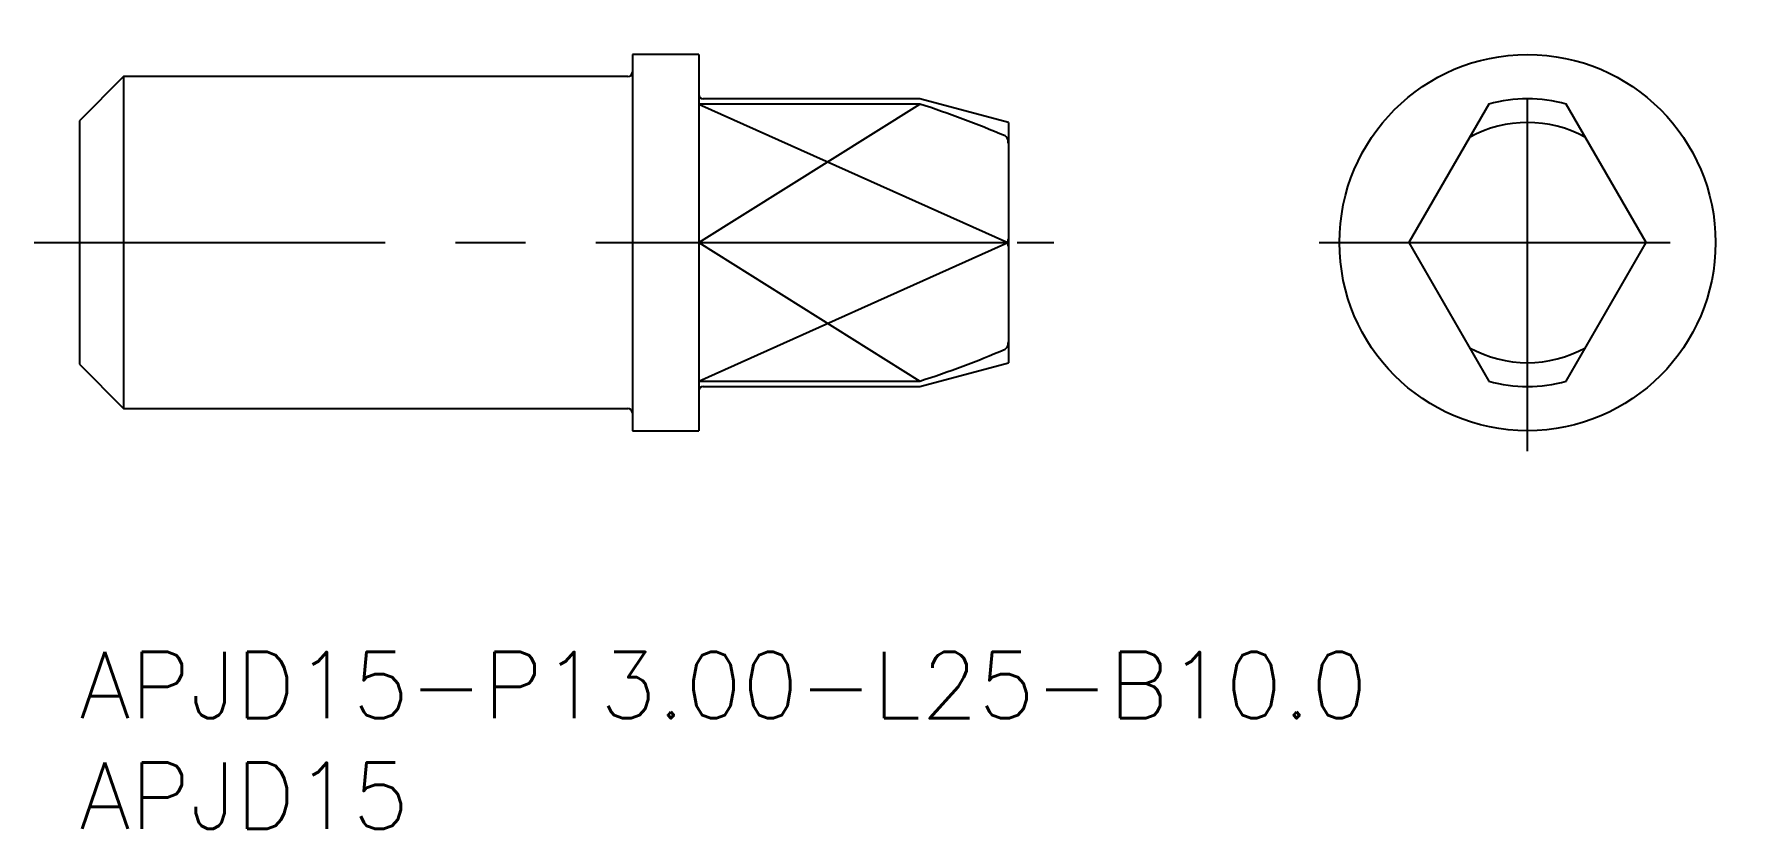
# Model space of a CAD drawing. Extents: x -2.1 to 74.9, y -8 to 27.9.
import ezdxf

# ---------------------------------------------------------------- set-up
doc = ezdxf.new("R2010")
doc.units = 0
doc.header["$LTSCALE"] = 0.5
doc.linetypes.add('CENTER', pattern=[50.8, 31.75, -6.35, 6.35, -6.35])
for name, color, linetype in [('MSM_CENTER', 1, 'CENTER'), ('MSM_CONTINUOUS', 7, 'CONTINUOUS'), ('MSM_NARROW', 5, 'CONTINUOUS'), ('MSM_PART_NUMBER', 7, 'CONTINUOUS')]:
    doc.layers.add(name, color=color, linetype=linetype)
doc.styles.get("Standard").update_dxf_attribs({"font": 'txt.shx', "height": 3, "bigfont": 'bigfont.shx'})

# ---------------------------------------------------------------- blocks, each defined once
blk = doc.blocks.new('*U3')
at = {"layer": 'MSM_PART_NUMBER'}
blk.add_text('APJD15-P13.00-L25-B10.0', height=3, dxfattribs=at).set_placement((0, -3))
blk = doc.blocks.new('*U4')
at = {"layer": 'MSM_PART_NUMBER'}
blk.add_text('APJD15', height=3, dxfattribs=at).set_placement((0, -8))

msp = doc.modelspace()

# ---------------------------------------------------------------- linework, layer by layer
at = {"layer": 'MSM_CENTER'}
for p, q in [((65.472, 9.075), (65.472, 27.925)), ((-2.05, 18.5), (44.05, 18.5)), ((56.047, 18.5), (74.897, 18.5))]:
    msp.add_line(p, q, dxfattribs=at)
at = {"layer": 'MSM_CONTINUOUS'}
for p, q in [((25, 27), (25, 10)), ((28, 27), (25, 27)), ((28, 27), (28, 10)), ((2, 26), (0, 24)), ((2, 26), (2, 11)), ((24.8, 26), (2, 26)), ((38, 24.76), (28, 24.76)), ((38, 25), (28.2, 25)), ((42, 23.928), (38, 25)), ((63.722, 24.76), (60.107, 18.5)), ((70.836, 18.5), (67.222, 24.76)), ((0, 24), (0, 13)), ((42, 23.928), (42, 13.072)), ((28, 18.5), (41.979, 18.5)), ((60.107, 18.5), (63.722, 12.24)), ((67.222, 12.24), (70.836, 18.5)), ((0, 13), (2, 11)), ((38, 12), (42, 13.072)), ((28, 12.24), (38, 12.24)), ((28.2, 12), (38, 12)), ((2, 11), (24.8, 11)), ((25, 10), (28, 10))]:
    msp.add_line(p, q, dxfattribs=at)
msp.add_circle((65.472, 18.5), 8.5, dxfattribs=at)
for centre, radius, start, end in [((24.8, 26.2), 0.2, 270, 0), ((28.2, 25.2), 0.2, 180, 270), ((23.469, -19.99), 47.05, 67.00152, 72.01056), ((65.472, 18.5), 6.5, 74.3815, 105.6185), ((65.472, 18.5), 5.428, 61.15006, 118.84994), ((41.672, 23.056), 0.319, 7.15956, 55.79117), ((41.126, 22.955), 0.875, 2.07923, 9.29791), ((24.409, 20.914), 17.735, 352.17733, 352.69592), ((24.409, 16.086), 17.735, 7.30408, 7.82267), ((41.672, 13.944), 0.319, 304.20883, 352.84044), ((41.126, 14.045), 0.875, 350.70209, 357.92077), ((23.469, 56.99), 47.05, 287.98944, 292.99848), ((65.472, 18.5), 5.428, 241.15006, 298.84994), ((28.2, 11.8), 0.2, 90, 180), ((65.472, 18.5), 6.5, 254.3815, 285.6185), ((24.8, 10.8), 0.2, 0, 90)]:
    msp.add_arc(centre, radius, start, end, dxfattribs=at)
at = {"layer": 'MSM_NARROW'}
for p, q in [((28, 18.5), (38, 24.76)), ((28, 24.76), (41.979, 18.5)), ((28, 18.5), (38, 12.24)), ((28, 12.24), (41.979, 18.5))]:
    msp.add_line(p, q, dxfattribs=at)

# ---------------------------------------------------------------- block references
at = {"layer": 'MSM_CONTINUOUS'}
for name in ['*U3', '*U4']:
    msp.add_blockref(name, (0, 0), dxfattribs=at)

doc.saveas('drawing.dxf')
